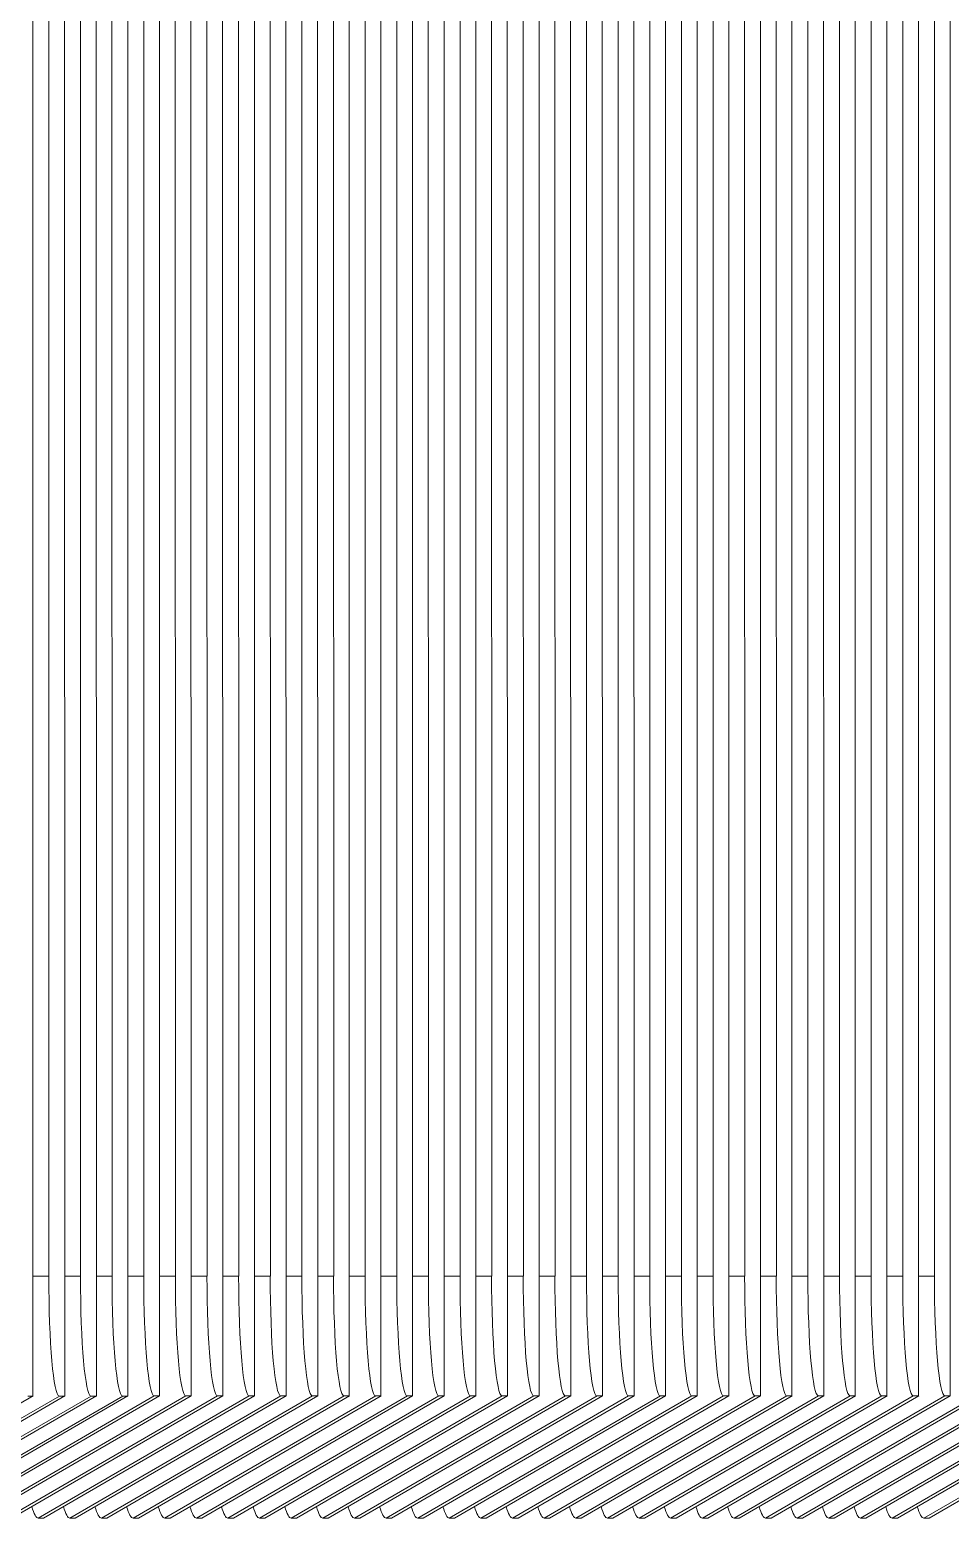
# Model space of a CAD drawing. Header units: millimetres. Extents: x -159872 to 386485, y -250577 to 158966.
# Drawn here: x 371128 to 371158.44, y 3106.61 to 3155.85 of the extents above; entities that cross this region are included whole.
import ezdxf

# ---------------------------------------------------------------- set-up
doc = ezdxf.new("R2010")
doc.units = ezdxf.units.MM
doc.layers.add('LDS-equipment-kitchen equipment', color=3, linetype='Continuous', lineweight=13)

# ---------------------------------------------------------------- blocks, each defined once
blk = doc.blocks.new('Group-335')
at = {"layer": 'LDS-equipment-kitchen equipment', "lineweight": 5}
for p, q in [((310454.585, 39665.083), (310454.594, 39568.167)), ((310454.585, 39665.083), (310454.594, 39568.167)), ((310455.636, 39665.083), (310455.645, 39568.167)), ((310455.636, 39665.083), (310455.645, 39568.167)), ((310456.683, 39665.083), (310456.692, 39568.167)), ((310456.683, 39665.083), (310456.692, 39568.167)), ((310457.727, 39665.083), (310457.736, 39568.168)), ((310457.727, 39665.083), (310457.736, 39568.168)), ((310458.774, 39665.083), (310458.783, 39568.168)), ((310458.774, 39665.083), (310458.783, 39568.168)), ((310459.814, 39665.084), (310459.823, 39568.168)), ((310459.814, 39665.084), (310459.823, 39568.168)), ((310460.862, 39665.084), (310460.871, 39568.168)), ((310460.862, 39665.084), (310460.871, 39568.168)), ((310461.912, 39665.084), (310461.921, 39568.168)), ((310461.912, 39665.084), (310461.921, 39568.168)), ((310462.956, 39665.084), (310462.965, 39568.168)), ((310462.956, 39665.084), (310462.965, 39568.168)), ((310464.004, 39665.084), (310464.013, 39568.168)), ((310464.004, 39665.084), (310464.013, 39568.168)), ((310465.048, 39665.084), (310465.057, 39568.168)), ((310465.048, 39665.084), (310465.057, 39568.168)), ((310466.091, 39665.084), (310466.1, 39568.168)), ((310466.091, 39665.084), (310466.1, 39568.168)), ((310467.139, 39665.084), (310467.148, 39568.168)), ((310467.139, 39665.084), (310467.148, 39568.168)), ((310468.186, 39665.084), (310468.195, 39568.168)), ((310468.186, 39665.084), (310468.195, 39568.168)), ((310469.233, 39665.084), (310469.242, 39568.169)), ((310469.233, 39665.084), (310469.242, 39568.169)), ((310470.277, 39665.085), (310470.286, 39568.169)), ((310470.277, 39665.085), (310470.286, 39568.169)), ((310471.325, 39665.085), (310471.334, 39568.169)), ((310471.325, 39665.085), (310471.334, 39568.169)), ((310472.368, 39665.085), (310472.377, 39568.169)), ((310472.368, 39665.085), (310472.377, 39568.169)), ((310473.416, 39665.085), (310473.425, 39568.169)), ((310473.416, 39665.085), (310473.425, 39568.169)), ((310474.463, 39665.085), (310474.472, 39568.169)), ((310474.463, 39665.085), (310474.472, 39568.169)), ((310475.503, 39665.085), (310475.512, 39568.169)), ((310475.503, 39665.085), (310475.512, 39568.169)), ((310476.554, 39665.085), (310476.563, 39568.169)), ((310476.554, 39665.085), (310476.563, 39568.169)), ((310477.598, 39665.085), (310477.607, 39568.169)), ((310477.598, 39665.085), (310477.607, 39568.169)), ((310478.645, 39665.085), (310478.654, 39568.169)), ((310478.645, 39665.085), (310478.654, 39568.169)), ((310479.686, 39665.085), (310479.695, 39568.17)), ((310479.686, 39665.085), (310479.695, 39568.17)), ((310480.737, 39665.085), (310480.746, 39568.17)), ((310480.737, 39665.085), (310480.746, 39568.17)), ((310481.78, 39665.086), (310481.789, 39568.17)), ((310481.78, 39665.086), (310481.789, 39568.17)), ((310482.828, 39665.086), (310482.837, 39568.17)), ((310482.828, 39665.086), (310482.837, 39568.17)), ((310483.875, 39665.086), (310483.884, 39568.17)), ((310483.875, 39665.086), (310483.884, 39568.17)), ((310484.919, 39665.086), (310484.928, 39568.17)), ((310484.919, 39665.086), (310484.928, 39568.17)), ((310455.124, 39572.125), (310455.116, 39661.125)), ((310455.124, 39572.125), (310455.116, 39661.125)), ((310456.171, 39572.125), (310456.163, 39661.125)), ((310456.171, 39572.125), (310456.163, 39661.125)), ((310457.212, 39572.125), (310457.203, 39661.125)), ((310457.212, 39572.125), (310457.203, 39661.125)), ((310458.262, 39572.125), (310458.254, 39661.125)), ((310458.262, 39572.125), (310458.254, 39661.125)), ((310459.306, 39572.126), (310459.298, 39661.125)), ((310459.306, 39572.126), (310459.298, 39661.125)), ((310460.354, 39572.126), (310460.345, 39661.125)), ((310460.354, 39572.126), (310460.345, 39661.125)), ((310461.401, 39572.126), (310461.393, 39661.125)), ((310461.401, 39572.126), (310461.393, 39661.125)), ((310462.445, 39572.126), (310462.437, 39661.125)), ((310462.445, 39572.126), (310462.437, 39661.125)), ((310463.489, 39572.126), (310463.48, 39661.125)), ((310463.489, 39572.126), (310463.48, 39661.125)), ((310464.539, 39572.126), (310464.531, 39661.125)), ((310464.539, 39572.126), (310464.531, 39661.125)), ((310465.583, 39572.126), (310465.575, 39661.126)), ((310465.583, 39572.126), (310465.575, 39661.126)), ((310466.631, 39572.126), (310466.622, 39661.126)), ((310466.631, 39572.126), (310466.622, 39661.126)), ((310467.671, 39572.126), (310467.663, 39661.126)), ((310467.671, 39572.126), (310467.663, 39661.126)), ((310468.722, 39572.126), (310468.714, 39661.126)), ((310468.722, 39572.126), (310468.714, 39661.126)), ((310469.766, 39572.127), (310469.757, 39661.126)), ((310469.766, 39572.127), (310469.757, 39661.126)), ((310470.813, 39572.127), (310470.805, 39661.126)), ((310470.813, 39572.127), (310470.805, 39661.126)), ((310471.86, 39572.127), (310471.852, 39661.126)), ((310471.86, 39572.127), (310471.852, 39661.126)), ((310472.904, 39572.127), (310472.896, 39661.126)), ((310472.904, 39572.127), (310472.896, 39661.126)), ((310473.948, 39572.127), (310473.94, 39661.126)), ((310473.948, 39572.127), (310473.94, 39661.126)), ((310474.995, 39572.127), (310474.987, 39661.126)), ((310474.995, 39572.127), (310474.987, 39661.126)), ((310476.043, 39572.127), (310476.034, 39661.127)), ((310476.043, 39572.127), (310476.034, 39661.127)), ((310477.09, 39572.127), (310477.082, 39661.127)), ((310477.09, 39572.127), (310477.082, 39661.127)), ((310478.134, 39572.127), (310478.126, 39661.127)), ((310478.134, 39572.127), (310478.126, 39661.127)), ((310479.181, 39572.127), (310479.173, 39661.127)), ((310479.181, 39572.127), (310479.173, 39661.127)), ((310480.225, 39572.127), (310480.217, 39661.127)), ((310480.225, 39572.127), (310480.217, 39661.127)), ((310481.272, 39572.128), (310481.264, 39661.127)), ((310481.272, 39572.128), (310481.264, 39661.127)), ((310482.313, 39572.128), (310482.305, 39661.127)), ((310482.313, 39572.128), (310482.305, 39661.127)), ((310483.36, 39572.128), (310483.352, 39661.127)), ((310483.36, 39572.128), (310483.352, 39661.127)), ((310484.411, 39572.128), (310484.402, 39661.127)), ((310484.411, 39572.128), (310484.402, 39661.127)), ((310455.124, 39572.125), (310454.598, 39572.125)), ((310455.124, 39572.125), (310454.598, 39572.125)), ((310456.171, 39572.125), (310455.646, 39572.125)), ((310456.171, 39572.125), (310455.646, 39572.125)), ((310457.212, 39572.125), (310456.693, 39572.125)), ((310457.212, 39572.125), (310456.693, 39572.125)), ((310458.262, 39572.125), (310457.736, 39572.125)), ((310458.262, 39572.125), (310457.736, 39572.125)), ((310459.306, 39572.126), (310458.784, 39572.126)), ((310459.306, 39572.126), (310458.784, 39572.126)), ((310460.354, 39572.126), (310459.828, 39572.126)), ((310460.354, 39572.126), (310459.828, 39572.126)), ((310461.401, 39572.126), (310460.875, 39572.126)), ((310461.401, 39572.126), (310460.875, 39572.126)), ((310462.445, 39572.126), (310461.923, 39572.126)), ((310462.445, 39572.126), (310461.923, 39572.126)), ((310463.489, 39572.126), (310462.966, 39572.126)), ((310463.489, 39572.126), (310462.966, 39572.126)), ((310464.539, 39572.126), (310464.013, 39572.126)), ((310464.539, 39572.126), (310464.013, 39572.126)), ((310465.583, 39572.126), (310465.057, 39572.126)), ((310465.583, 39572.126), (310465.057, 39572.126)), ((310466.631, 39572.126), (310466.105, 39572.126)), ((310466.631, 39572.126), (310466.105, 39572.126)), ((310467.671, 39572.126), (310467.149, 39572.126)), ((310467.671, 39572.126), (310467.149, 39572.126)), ((310468.722, 39572.126), (310468.196, 39572.126)), ((310468.722, 39572.126), (310468.196, 39572.126)), ((310469.766, 39572.127), (310469.243, 39572.126)), ((310469.766, 39572.127), (310469.243, 39572.126)), ((310470.813, 39572.127), (310470.287, 39572.127)), ((310470.813, 39572.127), (310470.287, 39572.127)), ((310471.86, 39572.127), (310471.334, 39572.127)), ((310471.86, 39572.127), (310471.334, 39572.127)), ((310472.904, 39572.127), (310472.378, 39572.127)), ((310472.904, 39572.127), (310472.378, 39572.127)), ((310473.948, 39572.127), (310473.426, 39572.127)), ((310473.948, 39572.127), (310473.426, 39572.127)), ((310474.995, 39572.127), (310474.473, 39572.127)), ((310474.995, 39572.127), (310474.473, 39572.127)), ((310476.043, 39572.127), (310475.517, 39572.127)), ((310476.043, 39572.127), (310475.517, 39572.127)), ((310477.09, 39572.127), (310476.564, 39572.127)), ((310477.09, 39572.127), (310476.564, 39572.127)), ((310478.134, 39572.127), (310477.608, 39572.127)), ((310478.134, 39572.127), (310477.608, 39572.127)), ((310479.181, 39572.127), (310478.655, 39572.127)), ((310479.181, 39572.127), (310478.655, 39572.127)), ((310480.225, 39572.127), (310479.699, 39572.127)), ((310480.225, 39572.127), (310479.699, 39572.127)), ((310481.272, 39572.128), (310480.747, 39572.128)), ((310481.272, 39572.128), (310480.747, 39572.128)), ((310482.313, 39572.128), (310481.794, 39572.128)), ((310482.313, 39572.128), (310481.794, 39572.128)), ((310483.36, 39572.128), (310482.838, 39572.128)), ((310483.36, 39572.128), (310482.838, 39572.128)), ((310484.411, 39572.128), (310483.885, 39572.128)), ((310484.411, 39572.128), (310483.885, 39572.128)), ((310447.621, 39564.123), (310454.598, 39568.167)), ((310447.621, 39564.123), (310454.598, 39568.167)), ((310455.469, 39568.165), (310448.491, 39564.122)), ((310455.469, 39568.165), (310448.491, 39564.122)), ((310448.672, 39564.123), (310455.646, 39568.167)), ((310448.672, 39564.123), (310455.646, 39568.167)), ((310456.516, 39568.165), (310449.538, 39564.122)), ((310456.516, 39568.165), (310449.538, 39564.122)), ((310449.716, 39564.124), (310456.693, 39568.167)), ((310449.716, 39564.124), (310456.693, 39568.167)), ((310457.563, 39568.165), (310450.582, 39564.122)), ((310457.563, 39568.165), (310450.582, 39564.122)), ((310450.763, 39564.124), (310457.737, 39568.167)), ((310450.763, 39564.124), (310457.737, 39568.167)), ((310458.604, 39568.166), (310451.63, 39564.122)), ((310458.604, 39568.166), (310451.63, 39564.122)), ((310451.81, 39564.124), (310458.784, 39568.167)), ((310451.81, 39564.124), (310458.784, 39568.167)), ((310459.651, 39568.166), (310452.677, 39564.122)), ((310459.651, 39568.166), (310452.677, 39564.122)), ((310452.854, 39564.124), (310459.828, 39568.167)), ((310452.854, 39564.124), (310459.828, 39568.167)), ((310460.699, 39568.166), (310453.721, 39564.122)), ((310460.699, 39568.166), (310453.721, 39564.122)), ((310453.898, 39564.124), (310460.875, 39568.167)), ((310453.898, 39564.124), (310460.875, 39568.167)), ((310454.594, 39568.165), (310454.421, 39568.165)), ((310454.594, 39568.165), (310454.421, 39568.165)), ((310461.746, 39568.166), (310454.768, 39564.122)), ((310461.746, 39568.166), (310454.768, 39564.122)), ((310454.945, 39564.124), (310461.923, 39568.168)), ((310454.945, 39564.124), (310461.923, 39568.168)), ((310455.645, 39568.165), (310455.465, 39568.165)), ((310455.645, 39568.165), (310455.465, 39568.165)), ((310462.793, 39568.166), (310455.812, 39564.122)), ((310462.793, 39568.166), (310455.812, 39564.122)), ((310455.993, 39564.124), (310462.967, 39568.168)), ((310455.993, 39564.124), (310462.967, 39568.168)), ((310456.692, 39568.165), (310456.512, 39568.165)), ((310456.692, 39568.165), (310456.512, 39568.165)), ((310463.837, 39568.166), (310456.859, 39564.122)), ((310463.837, 39568.166), (310456.859, 39564.122)), ((310457.04, 39564.124), (310464.014, 39568.168)), ((310457.04, 39564.124), (310464.014, 39568.168)), ((310457.736, 39568.165), (310457.563, 39568.165)), ((310457.736, 39568.165), (310457.563, 39568.165)), ((310464.884, 39568.166), (310457.907, 39564.123)), ((310464.884, 39568.166), (310457.907, 39564.123)), ((310458.081, 39564.124), (310465.058, 39568.168)), ((310458.081, 39564.124), (310465.058, 39568.168)), ((310458.783, 39568.166), (310458.603, 39568.166)), ((310458.783, 39568.166), (310458.603, 39568.166)), ((310465.928, 39568.166), (310458.95, 39564.123)), ((310465.928, 39568.166), (310458.95, 39564.123)), ((310459.131, 39564.124), (310466.105, 39568.168)), ((310459.131, 39564.124), (310466.105, 39568.168)), ((310459.823, 39568.166), (310459.65, 39568.166)), ((310459.823, 39568.166), (310459.65, 39568.166)), ((310466.976, 39568.166), (310459.998, 39564.123)), ((310466.976, 39568.166), (310459.998, 39564.123)), ((310460.175, 39564.125), (310467.149, 39568.168)), ((310460.175, 39564.125), (310467.149, 39568.168)), ((310460.871, 39568.166), (310460.694, 39568.166)), ((310460.871, 39568.166), (310460.694, 39568.166)), ((310468.016, 39568.166), (310461.042, 39564.123)), ((310468.016, 39568.166), (310461.042, 39564.123)), ((310461.222, 39564.125), (310468.197, 39568.168)), ((310461.222, 39564.125), (310468.197, 39568.168)), ((310461.921, 39568.166), (310461.741, 39568.166)), ((310461.921, 39568.166), (310461.741, 39568.166)), ((310469.066, 39568.167), (310462.089, 39564.123)), ((310469.066, 39568.167), (310462.089, 39564.123)), ((310462.263, 39564.125), (310469.244, 39568.168)), ((310462.263, 39564.125), (310469.244, 39568.168)), ((310462.965, 39568.166), (310462.789, 39568.166)), ((310462.965, 39568.166), (310462.789, 39568.166)), ((310470.11, 39568.167), (310463.133, 39564.123)), ((310470.11, 39568.167), (310463.133, 39564.123)), ((310463.314, 39564.125), (310470.288, 39568.168)), ((310463.314, 39564.125), (310470.288, 39568.168)), ((310464.013, 39568.166), (310463.833, 39568.166)), ((310464.013, 39568.166), (310463.833, 39568.166)), ((310471.158, 39568.167), (310464.18, 39564.123)), ((310471.158, 39568.167), (310464.18, 39564.123)), ((310464.361, 39564.125), (310471.335, 39568.168)), ((310464.361, 39564.125), (310471.335, 39568.168)), ((310465.057, 39568.166), (310464.88, 39568.166)), ((310465.057, 39568.166), (310464.88, 39568.166)), ((310472.205, 39568.167), (310465.227, 39564.123)), ((310472.205, 39568.167), (310465.227, 39564.123)), ((310465.405, 39564.125), (310472.379, 39568.169)), ((310465.405, 39564.125), (310472.379, 39568.169)), ((310466.1, 39568.166), (310465.924, 39568.166)), ((310466.1, 39568.166), (310465.924, 39568.166)), ((310473.249, 39568.167), (310466.271, 39564.123)), ((310473.249, 39568.167), (310466.271, 39564.123)), ((310466.452, 39564.125), (310473.426, 39568.169)), ((310466.452, 39564.125), (310473.426, 39568.169)), ((310467.148, 39568.166), (310466.971, 39568.166)), ((310467.148, 39568.166), (310466.971, 39568.166)), ((310474.293, 39568.167), (310467.319, 39564.123)), ((310474.293, 39568.167), (310467.319, 39564.123)), ((310467.496, 39564.125), (310474.474, 39568.169)), ((310467.496, 39564.125), (310474.474, 39568.169)), ((310468.195, 39568.166), (310468.015, 39568.166)), ((310468.195, 39568.166), (310468.015, 39568.166)), ((310475.343, 39568.167), (310468.362, 39564.123)), ((310475.343, 39568.167), (310468.362, 39564.123)), ((310468.54, 39564.125), (310475.517, 39568.169)), ((310468.54, 39564.125), (310475.517, 39568.169)), ((310469.242, 39568.167), (310469.062, 39568.167)), ((310469.242, 39568.167), (310469.062, 39568.167)), ((310476.387, 39568.167), (310469.41, 39564.124)), ((310476.387, 39568.167), (310469.41, 39564.124)), ((310469.587, 39564.125), (310476.565, 39568.169)), ((310469.587, 39564.125), (310476.565, 39568.169)), ((310470.286, 39568.167), (310470.109, 39568.167)), ((310470.286, 39568.167), (310470.109, 39568.167)), ((310477.435, 39568.167), (310470.457, 39564.124)), ((310477.435, 39568.167), (310470.457, 39564.124)), ((310470.635, 39564.126), (310477.609, 39568.169)), ((310470.635, 39564.126), (310477.609, 39568.169)), ((310471.334, 39568.167), (310471.154, 39568.167)), ((310471.334, 39568.167), (310471.154, 39568.167)), ((310478.475, 39568.167), (310471.501, 39564.124)), ((310478.475, 39568.167), (310471.501, 39564.124)), ((310471.682, 39564.126), (310478.656, 39568.169)), ((310471.682, 39564.126), (310478.656, 39568.169)), ((310472.377, 39568.167), (310472.201, 39568.167)), ((310472.377, 39568.167), (310472.201, 39568.167)), ((310479.526, 39568.167), (310472.548, 39564.124)), ((310479.526, 39568.167), (310472.548, 39564.124)), ((310472.726, 39564.126), (310479.7, 39568.169)), ((310472.726, 39564.126), (310479.7, 39568.169)), ((310473.425, 39568.167), (310473.245, 39568.167)), ((310473.425, 39568.167), (310473.245, 39568.167)), ((310480.57, 39568.168), (310473.592, 39564.124)), ((310480.57, 39568.168), (310473.592, 39564.124)), ((310473.773, 39564.126), (310480.747, 39568.169)), ((310473.773, 39564.126), (310480.747, 39568.169)), ((310474.472, 39568.167), (310474.292, 39568.167)), ((310474.472, 39568.167), (310474.292, 39568.167)), ((310481.617, 39568.168), (310474.64, 39564.124)), ((310481.617, 39568.168), (310474.64, 39564.124)), ((310474.817, 39564.126), (310481.794, 39568.169)), ((310474.817, 39564.126), (310481.794, 39568.169)), ((310475.512, 39568.167), (310475.34, 39568.167)), ((310475.512, 39568.167), (310475.34, 39568.167)), ((310482.664, 39568.168), (310475.683, 39564.124)), ((310482.664, 39568.168), (310475.683, 39564.124)), ((310475.864, 39564.126), (310482.838, 39568.17)), ((310475.864, 39564.126), (310482.838, 39568.17)), ((310476.563, 39568.167), (310476.383, 39568.167)), ((310476.563, 39568.167), (310476.383, 39568.167)), ((310483.708, 39568.168), (310476.731, 39564.124)), ((310483.708, 39568.168), (310476.731, 39564.124)), ((310476.912, 39564.126), (310483.886, 39568.17)), ((310476.912, 39564.126), (310483.886, 39568.17)), ((310477.607, 39568.167), (310477.43, 39568.167)), ((310477.607, 39568.167), (310477.43, 39568.167)), ((310484.752, 39568.168), (310477.778, 39564.124)), ((310484.752, 39568.168), (310477.778, 39564.124)), ((310477.952, 39564.126), (310484.929, 39568.17)), ((310477.952, 39564.126), (310484.929, 39568.17)), ((310478.654, 39568.167), (310478.474, 39568.167)), ((310478.654, 39568.167), (310478.474, 39568.167)), ((310485.8, 39568.168), (310478.822, 39564.124)), ((310485.8, 39568.168), (310478.822, 39564.124)), ((310479.003, 39564.126), (310485.977, 39568.17)), ((310479.003, 39564.126), (310485.977, 39568.17)), ((310479.695, 39568.167), (310479.522, 39568.167)), ((310479.695, 39568.167), (310479.522, 39568.167)), ((310486.847, 39568.168), (310479.869, 39564.125)), ((310486.847, 39568.168), (310479.869, 39564.125)), ((310480.046, 39564.126), (310487.024, 39568.17)), ((310480.046, 39564.126), (310487.024, 39568.17)), ((310480.746, 39568.168), (310480.566, 39568.168)), ((310480.746, 39568.168), (310480.566, 39568.168)), ((310487.894, 39568.168), (310480.913, 39564.125)), ((310487.894, 39568.168), (310480.913, 39564.125)), ((310481.094, 39564.127), (310488.068, 39568.17)), ((310481.094, 39564.127), (310488.068, 39568.17)), ((310481.789, 39568.168), (310481.613, 39568.168)), ((310481.789, 39568.168), (310481.613, 39568.168)), ((310488.938, 39568.168), (310481.961, 39564.125)), ((310488.938, 39568.168), (310481.961, 39564.125)), ((310482.141, 39564.127), (310489.115, 39568.17)), ((310482.141, 39564.127), (310489.115, 39568.17)), ((310482.837, 39568.168), (310482.66, 39568.168)), ((310482.837, 39568.168), (310482.66, 39568.168)), ((310489.985, 39568.168), (310483.008, 39564.125)), ((310489.985, 39568.168), (310483.008, 39564.125)), ((310483.185, 39564.127), (310490.159, 39568.17)), ((310483.185, 39564.127), (310490.159, 39568.17)), ((310483.884, 39568.168), (310483.704, 39568.168)), ((310483.884, 39568.168), (310483.704, 39568.168)), ((310491.029, 39568.169), (310484.052, 39564.125)), ((310491.029, 39568.169), (310484.052, 39564.125)), ((310484.229, 39564.127), (310491.206, 39568.17)), ((310484.229, 39564.127), (310491.206, 39568.17)), ((310484.928, 39568.168), (310484.751, 39568.168)), ((310484.928, 39568.168), (310484.751, 39568.168)), ((310454.945, 39564.124), (310454.769, 39564.124)), ((310454.945, 39564.124), (310454.769, 39564.124)), ((310455.993, 39564.124), (310455.813, 39564.124)), ((310455.993, 39564.124), (310455.813, 39564.124)), ((310457.04, 39564.124), (310456.86, 39564.124)), ((310457.04, 39564.124), (310456.86, 39564.124)), ((310458.081, 39564.124), (310457.908, 39564.124)), ((310458.081, 39564.124), (310457.908, 39564.124)), ((310459.131, 39564.124), (310458.951, 39564.124)), ((310459.131, 39564.124), (310458.951, 39564.124)), ((310460.175, 39564.125), (310460.002, 39564.125)), ((310460.175, 39564.125), (310460.002, 39564.125)), ((310461.222, 39564.125), (310461.042, 39564.125)), ((310461.222, 39564.125), (310461.042, 39564.125)), ((310462.263, 39564.125), (310462.09, 39564.125)), ((310462.263, 39564.125), (310462.09, 39564.125)), ((310463.314, 39564.125), (310463.134, 39564.125)), ((310463.314, 39564.125), (310463.134, 39564.125)), ((310464.361, 39564.125), (310464.181, 39564.125)), ((310464.361, 39564.125), (310464.181, 39564.125)), ((310465.405, 39564.125), (310465.229, 39564.125)), ((310465.405, 39564.125), (310465.229, 39564.125)), ((310466.452, 39564.125), (310466.272, 39564.125)), ((310466.452, 39564.125), (310466.272, 39564.125)), ((310467.496, 39564.125), (310467.319, 39564.125)), ((310467.496, 39564.125), (310467.319, 39564.125)), ((310468.54, 39564.125), (310468.363, 39564.125)), ((310468.54, 39564.125), (310468.363, 39564.125)), ((310469.587, 39564.125), (310469.411, 39564.125)), ((310469.587, 39564.125), (310469.411, 39564.125)), ((310470.635, 39564.126), (310470.458, 39564.126)), ((310470.635, 39564.126), (310470.458, 39564.126)), ((310471.682, 39564.126), (310471.502, 39564.126)), ((310471.682, 39564.126), (310471.502, 39564.126)), ((310472.726, 39564.126), (310472.549, 39564.126)), ((310472.726, 39564.126), (310472.549, 39564.126)), ((310473.773, 39564.126), (310473.593, 39564.126)), ((310473.773, 39564.126), (310473.593, 39564.126)), ((310474.817, 39564.126), (310474.644, 39564.126)), ((310474.817, 39564.126), (310474.644, 39564.126)), ((310475.864, 39564.126), (310475.684, 39564.126)), ((310475.864, 39564.126), (310475.684, 39564.126)), ((310476.912, 39564.126), (310476.732, 39564.126)), ((310476.912, 39564.126), (310476.732, 39564.126)), ((310477.952, 39564.126), (310477.779, 39564.126)), ((310477.952, 39564.126), (310477.779, 39564.126)), ((310479.003, 39564.126), (310478.823, 39564.126)), ((310479.003, 39564.126), (310478.823, 39564.126)), ((310480.046, 39564.126), (310479.87, 39564.126)), ((310480.046, 39564.126), (310479.87, 39564.126)), ((310481.094, 39564.127), (310480.914, 39564.126)), ((310481.094, 39564.127), (310480.914, 39564.126)), ((310482.141, 39564.127), (310481.961, 39564.127)), ((310482.141, 39564.127), (310481.961, 39564.127)), ((310483.185, 39564.127), (310483.009, 39564.127)), ((310483.185, 39564.127), (310483.009, 39564.127)), ((310484.229, 39564.127), (310484.052, 39564.127)), ((310484.229, 39564.127), (310484.052, 39564.127))]:
    blk.add_line(p, q, dxfattribs=at)
at = {"layer": 'LDS-equipment-kitchen equipment', "lineweight": 5, "transparency": 33554687}
for points in [[(310455.469, 39568.165), (310455.274, 39568.165), (310455.119, 39569.936), (310455.119, 39572.123)], [(310455.469, 39568.165), (310455.274, 39568.165), (310455.119, 39569.936), (310455.119, 39572.123)], [(310456.516, 39568.165), (310456.322, 39568.165), (310456.166, 39569.936), (310456.166, 39572.123)], [(310456.516, 39568.165), (310456.322, 39568.165), (310456.166, 39569.936), (310456.166, 39572.123)], [(310457.563, 39568.165), (310457.366, 39568.165), (310457.21, 39569.936), (310457.21, 39572.124)], [(310457.563, 39568.165), (310457.366, 39568.165), (310457.21, 39569.936), (310457.21, 39572.124)], [(310458.604, 39568.166), (310458.413, 39568.166), (310458.258, 39569.936), (310458.258, 39572.124)], [(310458.604, 39568.166), (310458.413, 39568.166), (310458.258, 39569.936), (310458.258, 39572.124)], [(310459.651, 39568.166), (310459.457, 39568.166), (310459.305, 39569.937), (310459.305, 39572.124)], [(310459.651, 39568.166), (310459.457, 39568.166), (310459.305, 39569.937), (310459.305, 39572.124)], [(310460.699, 39568.166), (310460.504, 39568.166), (310460.349, 39569.937), (310460.349, 39572.124)], [(310460.699, 39568.166), (310460.504, 39568.166), (310460.349, 39569.937), (310460.349, 39572.124)], [(310461.746, 39568.166), (310461.551, 39568.166), (310461.396, 39569.937), (310461.396, 39572.124)], [(310461.746, 39568.166), (310461.551, 39568.166), (310461.396, 39569.937), (310461.396, 39572.124)], [(310462.793, 39568.166), (310462.595, 39568.166), (310462.44, 39569.937), (310462.44, 39572.124)], [(310462.793, 39568.166), (310462.595, 39568.166), (310462.44, 39569.937), (310462.44, 39572.124)], [(310463.837, 39568.166), (310463.643, 39568.166), (310463.487, 39569.937), (310463.487, 39572.124)], [(310463.837, 39568.166), (310463.643, 39568.166), (310463.487, 39569.937), (310463.487, 39572.124)], [(310464.884, 39568.166), (310464.687, 39568.166), (310464.535, 39569.937), (310464.534, 39572.124)], [(310464.884, 39568.166), (310464.687, 39568.166), (310464.535, 39569.937), (310464.534, 39572.124)], [(310465.928, 39568.166), (310465.734, 39568.166), (310465.579, 39569.937), (310465.578, 39572.124)], [(310465.928, 39568.166), (310465.734, 39568.166), (310465.579, 39569.937), (310465.578, 39572.124)], [(310466.976, 39568.166), (310466.781, 39568.166), (310466.626, 39569.937), (310466.626, 39572.124)], [(310466.976, 39568.166), (310466.781, 39568.166), (310466.626, 39569.937), (310466.626, 39572.124)], [(310468.016, 39568.166), (310467.825, 39568.166), (310467.67, 39569.937), (310467.67, 39572.125)], [(310468.016, 39568.166), (310467.825, 39568.166), (310467.67, 39569.937), (310467.67, 39572.125)], [(310469.066, 39568.167), (310468.872, 39568.166), (310468.717, 39569.937), (310468.717, 39572.125)], [(310469.066, 39568.167), (310468.872, 39568.166), (310468.717, 39569.937), (310468.717, 39572.125)], [(310470.11, 39568.167), (310469.916, 39568.167), (310469.761, 39569.937), (310469.76, 39572.125)], [(310470.11, 39568.167), (310469.916, 39568.167), (310469.761, 39569.937), (310469.76, 39572.125)], [(310471.158, 39568.167), (310470.964, 39568.167), (310470.808, 39569.938), (310470.808, 39572.125)], [(310471.158, 39568.167), (310470.964, 39568.167), (310470.808, 39569.938), (310470.808, 39572.125)], [(310472.205, 39568.167), (310472.007, 39568.167), (310471.856, 39569.938), (310471.855, 39572.125)], [(310472.205, 39568.167), (310472.007, 39568.167), (310471.856, 39569.938), (310471.855, 39572.125)], [(310473.249, 39568.167), (310473.055, 39568.167), (310472.899, 39569.938), (310472.899, 39572.125)], [(310473.249, 39568.167), (310473.055, 39568.167), (310472.899, 39569.938), (310472.899, 39572.125)], [(310474.293, 39568.167), (310474.102, 39568.167), (310473.947, 39569.938), (310473.947, 39572.125)], [(310474.293, 39568.167), (310474.102, 39568.167), (310473.947, 39569.938), (310473.947, 39572.125)], [(310475.343, 39568.167), (310475.146, 39568.167), (310474.99, 39569.938), (310474.99, 39572.125)], [(310475.343, 39568.167), (310475.146, 39568.167), (310474.99, 39569.938), (310474.99, 39572.125)], [(310476.387, 39568.167), (310476.193, 39568.167), (310476.038, 39569.938), (310476.037, 39572.125)], [(310476.387, 39568.167), (310476.193, 39568.167), (310476.038, 39569.938), (310476.037, 39572.125)], [(310477.435, 39568.167), (310477.237, 39568.167), (310477.085, 39569.938), (310477.085, 39572.125)], [(310477.435, 39568.167), (310477.237, 39568.167), (310477.085, 39569.938), (310477.085, 39572.125)], [(310478.475, 39568.167), (310478.284, 39568.167), (310478.129, 39569.938), (310478.129, 39572.125)], [(310478.475, 39568.167), (310478.284, 39568.167), (310478.129, 39569.938), (310478.129, 39572.125)], [(310479.526, 39568.167), (310479.332, 39568.167), (310479.176, 39569.938), (310479.176, 39572.126)], [(310479.526, 39568.167), (310479.332, 39568.167), (310479.176, 39569.938), (310479.176, 39572.126)], [(310480.57, 39568.168), (310480.376, 39568.168), (310480.22, 39569.938), (310480.22, 39572.126)], [(310480.57, 39568.168), (310480.376, 39568.168), (310480.22, 39569.938), (310480.22, 39572.126)], [(310481.617, 39568.168), (310481.423, 39568.168), (310481.268, 39569.939), (310481.268, 39572.126)], [(310481.617, 39568.168), (310481.423, 39568.168), (310481.268, 39569.939), (310481.268, 39572.126)], [(310482.664, 39568.168), (310482.467, 39568.168), (310482.311, 39569.939), (310482.311, 39572.126)], [(310482.664, 39568.168), (310482.467, 39568.168), (310482.311, 39569.939), (310482.311, 39572.126)], [(310483.708, 39568.168), (310483.514, 39568.168), (310483.359, 39569.939), (310483.359, 39572.126)], [(310483.708, 39568.168), (310483.514, 39568.168), (310483.359, 39569.939), (310483.359, 39572.126)], [(310484.752, 39568.168), (310484.558, 39568.168), (310484.406, 39569.939), (310484.406, 39572.126)], [(310484.752, 39568.168), (310484.558, 39568.168), (310484.406, 39569.939), (310484.406, 39572.126)], [(310454.773, 39564.124), (310454.699, 39564.124), (310454.629, 39564.255), (310454.554, 39564.505)], [(310454.773, 39564.124), (310454.699, 39564.124), (310454.629, 39564.255), (310454.554, 39564.505)], [(310455.817, 39564.124), (310455.743, 39564.124), (310455.676, 39564.255), (310455.602, 39564.505)], [(310455.817, 39564.124), (310455.743, 39564.124), (310455.676, 39564.255), (310455.602, 39564.505)], [(310456.865, 39564.124), (310456.79, 39564.124), (310456.72, 39564.255), (310456.646, 39564.505)], [(310456.865, 39564.124), (310456.79, 39564.124), (310456.72, 39564.255), (310456.646, 39564.505)], [(310457.912, 39564.124), (310457.837, 39564.124), (310457.767, 39564.255), (310457.693, 39564.505)], [(310457.912, 39564.124), (310457.837, 39564.124), (310457.767, 39564.255), (310457.693, 39564.505)], [(310458.956, 39564.124), (310458.881, 39564.124), (310458.811, 39564.255), (310458.737, 39564.505)], [(310458.956, 39564.124), (310458.881, 39564.124), (310458.811, 39564.255), (310458.737, 39564.505)], [(310460.003, 39564.125), (310459.929, 39564.125), (310459.858, 39564.255), (310459.784, 39564.505)], [(310460.003, 39564.125), (310459.929, 39564.125), (310459.858, 39564.255), (310459.784, 39564.505)], [(310461.043, 39564.125), (310460.969, 39564.125), (310460.899, 39564.255), (310460.831, 39564.506)], [(310461.043, 39564.125), (310460.969, 39564.125), (310460.899, 39564.255), (310460.831, 39564.506)], [(310462.091, 39564.125), (310462.016, 39564.125), (310461.946, 39564.255), (310461.875, 39564.506)], [(310462.091, 39564.125), (310462.016, 39564.125), (310461.946, 39564.255), (310461.875, 39564.506)], [(310463.138, 39564.125), (310463.064, 39564.125), (310462.993, 39564.255), (310462.923, 39564.506)], [(310463.138, 39564.125), (310463.064, 39564.125), (310462.993, 39564.255), (310462.923, 39564.506)], [(310464.185, 39564.125), (310464.111, 39564.125), (310464.04, 39564.255), (310463.966, 39564.506)], [(310464.185, 39564.125), (310464.111, 39564.125), (310464.04, 39564.255), (310463.966, 39564.506)], [(310465.233, 39564.125), (310465.158, 39564.125), (310465.088, 39564.256), (310465.014, 39564.506)], [(310465.233, 39564.125), (310465.158, 39564.125), (310465.088, 39564.256), (310465.014, 39564.506)], [(310466.276, 39564.125), (310466.202, 39564.125), (310466.132, 39564.256), (310466.058, 39564.506)], [(310466.276, 39564.125), (310466.202, 39564.125), (310466.132, 39564.256), (310466.058, 39564.506)], [(310467.32, 39564.125), (310467.246, 39564.125), (310467.176, 39564.256), (310467.105, 39564.506)], [(310467.32, 39564.125), (310467.246, 39564.125), (310467.176, 39564.256), (310467.105, 39564.506)], [(310468.368, 39564.125), (310468.293, 39564.125), (310468.223, 39564.256), (310468.152, 39564.506)], [(310468.368, 39564.125), (310468.293, 39564.125), (310468.223, 39564.256), (310468.152, 39564.506)], [(310469.415, 39564.125), (310469.341, 39564.125), (310469.27, 39564.256), (310469.196, 39564.506)], [(310469.415, 39564.125), (310469.341, 39564.125), (310469.27, 39564.256), (310469.196, 39564.506)], [(310470.462, 39564.126), (310470.388, 39564.126), (310470.317, 39564.256), (310470.243, 39564.506)], [(310470.462, 39564.126), (310470.388, 39564.126), (310470.317, 39564.256), (310470.243, 39564.506)], [(310471.506, 39564.126), (310471.432, 39564.126), (310471.361, 39564.256), (310471.287, 39564.506)], [(310471.506, 39564.126), (310471.432, 39564.126), (310471.361, 39564.256), (310471.287, 39564.506)], [(310472.553, 39564.126), (310472.479, 39564.126), (310472.409, 39564.256), (310472.335, 39564.507)], [(310472.553, 39564.126), (310472.479, 39564.126), (310472.409, 39564.256), (310472.335, 39564.507)], [(310473.597, 39564.126), (310473.523, 39564.126), (310473.453, 39564.256), (310473.382, 39564.507)], [(310473.597, 39564.126), (310473.523, 39564.126), (310473.453, 39564.256), (310473.382, 39564.507)], [(310474.645, 39564.126), (310474.57, 39564.126), (310474.5, 39564.256), (310474.426, 39564.507)], [(310474.645, 39564.126), (310474.57, 39564.126), (310474.5, 39564.256), (310474.426, 39564.507)], [(310475.689, 39564.126), (310475.614, 39564.126), (310475.547, 39564.256), (310475.473, 39564.507)], [(310475.689, 39564.126), (310475.614, 39564.126), (310475.547, 39564.256), (310475.473, 39564.507)], [(310476.732, 39564.126), (310476.658, 39564.126), (310476.588, 39564.257), (310476.517, 39564.507)], [(310476.732, 39564.126), (310476.658, 39564.126), (310476.588, 39564.257), (310476.517, 39564.507)], [(310477.783, 39564.126), (310477.709, 39564.126), (310477.638, 39564.257), (310477.564, 39564.507)], [(310477.783, 39564.126), (310477.709, 39564.126), (310477.638, 39564.257), (310477.564, 39564.507)], [(310478.827, 39564.126), (310478.753, 39564.126), (310478.682, 39564.257), (310478.608, 39564.507)], [(310478.827, 39564.126), (310478.753, 39564.126), (310478.682, 39564.257), (310478.608, 39564.507)], [(310479.874, 39564.126), (310479.8, 39564.126), (310479.73, 39564.257), (310479.656, 39564.507)], [(310479.874, 39564.126), (310479.8, 39564.126), (310479.73, 39564.257), (310479.656, 39564.507)], [(310480.915, 39564.126), (310480.84, 39564.126), (310480.777, 39564.257), (310480.703, 39564.507)], [(310480.915, 39564.126), (310480.84, 39564.126), (310480.777, 39564.257), (310480.703, 39564.507)], [(310481.966, 39564.127), (310481.891, 39564.127), (310481.821, 39564.257), (310481.747, 39564.507)], [(310481.966, 39564.127), (310481.891, 39564.127), (310481.821, 39564.257), (310481.747, 39564.507)], [(310483.009, 39564.127), (310482.935, 39564.127), (310482.865, 39564.257), (310482.794, 39564.508)], [(310483.009, 39564.127), (310482.935, 39564.127), (310482.865, 39564.257), (310482.794, 39564.508)], [(310484.057, 39564.127), (310483.983, 39564.127), (310483.912, 39564.257), (310483.838, 39564.508)], [(310484.057, 39564.127), (310483.983, 39564.127), (310483.912, 39564.257), (310483.838, 39564.508)]]:
    blk.add_open_spline(points, degree=3, dxfattribs=at)
blk = doc.blocks.new('Group-337')
at = {"layer": 'LDS-equipment-kitchen equipment'}
blk.add_blockref('Group-335', (0, 0), dxfattribs=at)
blk = doc.blocks.new('Group-338')
at = {"layer": 'LDS-equipment-kitchen equipment'}
blk.add_blockref('Group-337', (0, 0), dxfattribs=at)

msp = doc.modelspace()

# ---------------------------------------------------------------- block references
at = {"layer": 'LDS-equipment-kitchen equipment', "color": 7}
msp.add_blockref('Group-338', (60673.51323, -36457.51522), dxfattribs=at)

doc.saveas('drawing.dxf')
